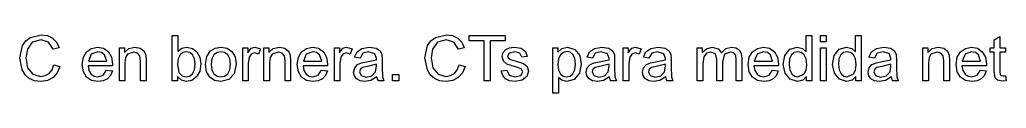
# Model space of a CAD drawing. Extents: x 10 to 410, y -78 to 290.
# Drawn here: x 101.3 to 194.7, y 90.8 to 96.4 of the extents above; entities that cross this region are included whole.
import ezdxf

# ---------------------------------------------------------------- set-up
doc = ezdxf.new("R2010")
doc.units = 0

msp = doc.modelspace()

# ---------------------------------------------------------------- linework, layer by layer
at = {"layer": 'Layer 1', "color": 7}
for points in [[(104.567383, 93.50586), (105.135742, 93.3623), (104.885254, 92.744872), (104.491211, 92.29297), (103.976318, 92.018312), (103.357422, 91.92676), (102.727539, 91.997072), (102.226562, 92.20801), (101.844238, 92.555177), (101.564453, 93.02832), (101.338867, 94.17969), (101.59375, 95.34863), (101.905029, 95.788817), (102.323242, 96.10742), (103.366211, 96.36816), (103.959473, 96.28613), (104.450195, 96.04004), (104.822998, 95.645262), (105.0625, 95.11719), (104.50293, 94.98535), (104.069336, 95.66797), (103.354492, 95.88184), (102.525391, 95.64453), (102.05957, 95.00586), (101.924805, 94.18262), (102.083008, 93.22461), (102.581055, 92.61523), (103.310547, 92.41309), (103.751465, 92.481937), (104.119141, 92.68848), (104.396729, 93.03052), (104.567383, 93.50586), (104.567383, 93.50586)], [(116.2627, 92), (115.77344, 92), (115.77344, 96.29492), (116.30078, 96.29492), (116.30078, 94.7627), (116.68091, 95.076905), (117.15332, 95.18164), (117.69531, 95.06445), (118.11719, 94.73926), (118.37793, 94.23535), (118.47163, 93.60254), (118.372752, 92.893552), (118.07612, 92.36621), (117.64106, 92.03882), (117.1269, 91.92969), (116.635447, 92.04468), (116.26265, 92.38965), (116.2627, 92)], [(142.92289, 93.50586), (143.49125, 93.3623), (143.240763, 92.744873), (142.84672, 92.29297), (142.331828, 92.018313), (141.71293, 91.92676), (141.083045, 91.997073), (140.58207, 92.20801), (140.199747, 92.555177), (139.91996, 93.02832), (139.69438, 94.17969), (139.94926, 95.34863), (140.260537, 95.788817), (140.67875, 96.10742), (141.72172, 96.36816), (142.31498, 96.28613), (142.8057, 96.04004), (143.178507, 95.645262), (143.41801, 95.11719), (142.85844, 94.98535), (142.42484, 95.66797), (141.71, 95.88184), (140.8809, 95.64453), (140.41508, 95.00586), (140.28031, 94.18262), (140.43852, 93.22461), (140.93656, 92.61523), (141.66606, 92.41309), (142.106972, 92.481937), (142.47465, 92.68848), (142.752235, 93.03052), (142.92289, 93.50586), (142.92289, 93.50586)], [(177.1416, 95.68848), (177.1416, 96.29492), (177.66895, 96.29492), (177.66895, 95.68848), (177.1416, 95.68848)], [(194.6377, 92.47168), (194.7139, 92.00586), (194.31546, 91.95896), (193.87015, 92.04976), (193.64749, 92.28707), (193.58309, 92.91109), (193.58309, 94.70113), (193.19637, 94.70113), (193.19637, 95.11129), (193.58309, 95.11129), (193.58309, 95.8818), (194.1075, 96.1982), (194.1075, 95.11129), (194.63778, 95.11129), (194.63778, 94.70113), (194.1075, 94.70113), (194.1075, 92.8818), (194.1339, 92.59176), (194.2247, 92.48922), (194.40634, 92.45112), (194.63779, 92.47162), (194.6377, 92.47168)], [(109.56543, 93.00195), (110.11035, 92.93455), (109.926513, 92.510477), (109.632812, 92.19334), (109.23584, 91.995588), (108.742187, 91.92967), (108.129883, 92.034405), (107.658203, 92.34861), (107.359375, 92.854717), (107.259766, 93.52928), (107.36084, 94.226542), (107.664062, 94.74803), (108.128418, 95.073222), (108.712891, 95.18162), (109.279785, 95.07542), (109.732422, 94.75682), (110.029053, 94.245585), (110.12793, 93.5615), (110.12493, 93.42088), (107.804617, 93.42088), (107.891777, 92.96824), (108.094657, 92.63572), (108.387626, 92.431375), (108.745047, 92.36326), (109.240164, 92.51561), (109.56536, 93.00193), (109.56543, 93.00195)], [(107.833984, 93.85449), (109.571289, 93.85449), (109.37207, 94.44336), (109.082764, 94.671877), (108.71875, 94.74805), (108.106445, 94.50488), (107.833984, 93.85449), (107.833984, 93.85449)], [(116.2567, 93.5791), (116.40904, 92.77051), (116.702007, 92.465088), (117.08287, 92.36328), (117.405132, 92.437987), (117.68052, 92.66211), (117.86949, 93.03711), (117.93248, 93.55859), (117.871687, 94.088135), (117.68931, 94.45801), (117.423445, 94.67554), (117.10631, 94.74805), (116.78404, 94.67261), (116.50865, 94.44629), (116.319687, 94.080077), (116.2567, 93.5791), (116.2567, 93.5791)], [(118.91685, 93.5557), (119.036967, 94.3079), (119.39732, 94.83598), (119.842635, 95.095255), (120.37584, 95.18168), (120.958845, 95.076212), (121.42466, 94.75981), (121.730083, 94.260295), (121.83189, 93.59965), (121.65025, 92.65336), (121.12584, 92.12016), (120.37584, 91.92973), (119.784775, 92.034465), (119.31822, 92.34867), (119.017192, 92.859902), (118.91685, 93.5557), (118.91685, 93.5557)], [(119.45884, 93.5557), (119.524027, 93.032755), (119.71959, 92.65922), (120.014022, 92.437295), (120.37584, 92.36332), (120.735455, 92.438028), (121.02916, 92.66215), (121.224715, 93.039348), (121.2899, 93.57328), (121.223982, 94.080118), (121.02623, 94.44633), (120.733262, 94.670453), (120.37584, 94.74516), (120.014022, 94.671185), (119.71959, 94.44926), (119.524027, 94.07792), (119.45884, 93.5557), (119.45884, 93.5557)], [(129.91504, 93.00195), (130.45996, 92.93455), (130.27612, 92.510477), (129.98242, 92.19334), (129.58545, 91.995588), (129.0918, 91.92967), (128.479492, 92.034405), (128.00781, 92.34861), (127.708987, 92.854717), (127.60938, 93.52928), (127.710453, 94.226542), (128.01367, 94.74803), (128.478027, 95.073222), (129.0625, 95.18162), (129.629392, 95.07542), (130.08203, 94.75682), (130.378663, 94.245585), (130.47754, 93.5615), (130.47454, 93.42088), (128.15423, 93.42088), (128.24139, 92.96824), (128.44427, 92.63572), (128.737237, 92.431375), (129.09466, 92.36326), (129.58977, 92.51561), (129.91497, 93.00193), (129.91504, 93.00195)], [(128.18359, 93.85449), (129.9209, 93.85449), (129.72168, 94.44336), (129.432375, 94.671877), (129.06836, 94.74805), (128.45605, 94.50488), (128.18359, 93.85449), (128.18359, 93.85449)], [(135.15039, 92.38379), (134.58496, 92.03223), (134.00488, 91.92969), (133.551515, 91.991945), (133.2168, 92.17871), (133.010257, 92.465085), (132.94141, 92.82031), (133.04395, 93.23633), (133.31641, 93.54102), (133.69727, 93.71387), (134.16602, 93.79297), (135.10645, 93.97461), (135.10945, 94.1123), (134.96003, 94.56641), (134.35945, 94.74512), (133.80866, 94.61328), (133.54792, 94.15332), (133.0323, 94.22362), (133.26374, 94.75683), (133.72956, 95.0703), (134.43562, 95.18163), (135.08308, 95.08793), (135.44929, 94.85063), (135.61335, 94.4932), (135.63975, 94.00688), (135.63975, 93.30375), (135.67195, 92.37211), (135.80671, 92.00004), (135.25593, 92.00004), (135.15046, 92.38383), (135.15039, 92.38379)], [(146.91309, 92.92871), (147.43457, 93.01071), (147.67773, 92.53024), (148.24023, 92.36325), (148.7793, 92.50974), (148.95508, 92.85837), (148.7998, 93.13962), (148.26074, 93.31833), (147.45508, 93.57028), (147.11523, 93.86618), (147.00098, 94.28513), (147.09468, 94.66892), (147.35542, 94.96481), (147.6894, 95.11716), (148.14643, 95.18156), (148.78804, 95.07609), (149.19819, 94.78898), (149.37983, 94.30851), (148.86421, 94.23821), (148.65913, 94.61321), (148.18452, 94.74798), (147.66597, 94.62786), (147.51069, 94.34661), (147.57519, 94.16204), (147.77733, 94.02141), (148.24315, 93.88665), (149.02245, 93.64056), (149.37108, 93.36516), (149.49706, 92.91399), (149.34179, 92.41595), (148.8994, 92.05559), (148.24315, 91.92962), (147.708485, 91.992607), (147.31737, 92.18157), (147.058097, 92.494312), (146.91308, 92.92864), (146.91309, 92.92871)], [(151.79102, 90.80762), (151.79102, 95.11133), (152.27148, 95.11133), (152.27148, 94.70703), (152.65527, 95.06152), (153.17383, 95.18164), (153.87695, 94.97656), (154.33691, 94.39648), (154.49219, 93.5791), (154.31934, 92.71777), (153.82129, 92.13184), (153.13574, 91.92969), (152.66113, 92.04102), (152.31836, 92.32227), (152.31836, 90.80762), (151.79102, 90.80762)], [(152.26855, 93.53809), (152.329342, 93.01587), (152.51172, 92.65039), (152.780517, 92.435057), (153.10059, 92.36328), (153.426515, 92.437255), (153.70117, 92.65918), (153.890132, 93.039307), (153.95312, 93.58203), (153.891597, 94.102052), (153.70703, 94.47266), (153.439697, 94.694577), (153.12402, 94.76855), (152.806152, 94.68945), (152.52637, 94.45215), (152.333005, 94.066895), (152.26855, 93.53809), (152.26855, 93.53809)], [(157.1582, 92.38379), (156.59277, 92.03223), (156.0127, 91.92969), (155.559327, 91.991945), (155.22461, 92.17871), (155.018067, 92.465085), (154.94922, 92.82031), (155.05176, 93.23633), (155.32422, 93.54102), (155.70508, 93.71387), (156.17383, 93.79297), (157.11426, 93.97461), (157.11726, 94.1123), (156.96784, 94.56641), (156.36726, 94.74512), (155.81648, 94.61328), (155.55573, 94.15332), (155.04011, 94.22362), (155.27155, 94.75683), (155.73737, 95.0703), (156.44343, 95.18163), (157.09089, 95.08793), (157.4571, 94.85063), (157.62116, 94.4932), (157.64756, 94.00688), (157.64756, 93.30375), (157.67976, 92.37211), (157.81452, 92.00004), (157.26374, 92.00004), (157.15827, 92.38383), (157.1582, 92.38379)], [(162.49316, 92.38379), (161.92773, 92.03223), (161.34766, 91.92969), (160.894287, 91.991945), (160.55957, 92.17871), (160.353027, 92.465085), (160.28418, 92.82031), (160.38672, 93.23633), (160.65918, 93.54102), (161.04004, 93.71387), (161.50879, 93.79297), (162.44922, 93.97461), (162.45222, 94.1123), (162.3028, 94.56641), (161.70222, 94.74512), (161.15144, 94.61328), (160.89069, 94.15332), (160.37507, 94.22362), (160.60652, 94.75683), (161.07234, 95.0703), (161.77839, 95.18163), (162.42585, 95.08793), (162.79206, 94.85063), (162.95612, 94.4932), (162.98252, 94.00688), (162.98252, 93.30375), (163.01472, 92.37211), (163.14948, 92.00004), (162.5987, 92.00004), (162.49323, 92.38383), (162.49316, 92.38379)], [(172.59473, 93.00195), (173.13965, 92.93455), (172.95581, 92.510477), (172.66211, 92.19334), (172.265137, 91.995588), (171.77148, 91.92967), (171.15918, 92.034405), (170.6875, 92.34861), (170.38867, 92.854717), (170.28906, 93.52928), (170.390135, 94.226542), (170.69336, 94.74803), (171.157717, 95.073222), (171.74219, 95.18162), (172.309082, 95.07542), (172.76172, 94.75682), (173.058353, 94.245585), (173.15723, 93.5615), (173.15423, 93.42088), (170.83391, 93.42088), (170.92107, 92.96824), (171.12395, 92.63572), (171.416923, 92.431375), (171.77434, 92.36326), (172.26946, 92.51561), (172.59466, 93.00193), (172.59473, 93.00195)], [(170.86328, 93.85449), (172.60059, 93.85449), (172.40137, 94.44336), (172.11206, 94.671877), (171.74805, 94.74805), (171.13574, 94.50488), (170.86328, 93.85449), (170.86328, 93.85449)], [(174.15332, 93.55273), (174.216307, 93.030518), (174.40527, 92.65918), (174.679932, 92.437255), (175, 92.36328), (175.58594, 92.64453), (175.76831, 93.002685), (175.8291, 93.50879), (175.767577, 94.0625), (175.58301, 94.44629), (175.308347, 94.670413), (174.97656, 94.74512), (174.653565, 94.673343), (174.3877, 94.45801), (174.211915, 94.088135), (174.15332, 93.55273), (174.15332, 93.55273)], [(178.82324, 93.55273), (178.88623, 93.030518), (179.0752, 92.65918), (179.349855, 92.437255), (179.66992, 92.36328), (180.25586, 92.64453), (180.43823, 93.002685), (180.49902, 93.50879), (180.437497, 94.0625), (180.25293, 94.44629), (179.978272, 94.670413), (179.64648, 94.74512), (179.323485, 94.673343), (179.05762, 94.45801), (178.881835, 94.088135), (178.82324, 93.55273), (178.82324, 93.55273)], [(183.83887, 92.38379), (183.27344, 92.03223), (182.69336, 91.92969), (182.239987, 91.991945), (181.90527, 92.17871), (181.698727, 92.465085), (181.62988, 92.82031), (181.73242, 93.23633), (182.00488, 93.54102), (182.38574, 93.71387), (182.85449, 93.79297), (183.79492, 93.97461), (183.79792, 94.1123), (183.64851, 94.56641), (183.04792, 94.74512), (182.49714, 94.61328), (182.2364, 94.15332), (181.72077, 94.22362), (181.95222, 94.75683), (182.41804, 95.0703), (183.12409, 95.18163), (183.77155, 95.08793), (184.13777, 94.85063), (184.30183, 94.4932), (184.32823, 94.00688), (184.32823, 93.30375), (184.36043, 92.37211), (184.4952, 92.00004), (183.94442, 92.00004), (183.83895, 92.38383), (183.83887, 92.38379)], [(192.2793, 93.00195), (192.82422, 92.93455), (192.64038, 92.510477), (192.34668, 92.19334), (191.949707, 91.995588), (191.45605, 91.92967), (190.84375, 92.034405), (190.37207, 92.34861), (190.07324, 92.854717), (189.97363, 93.52928), (190.074705, 94.226542), (190.37793, 94.74803), (190.842287, 95.073222), (191.42676, 95.18162), (191.993652, 95.07542), (192.44629, 94.75682), (192.742923, 94.245585), (192.8418, 93.5615), (192.8388, 93.42088), (190.51848, 93.42088), (190.60564, 92.96824), (190.80852, 92.63572), (191.101493, 92.431375), (191.45891, 92.36326), (191.95403, 92.51561), (192.27923, 93.00193), (192.2793, 93.00195)], [(190.54785, 93.85449), (192.28516, 93.85449), (192.08594, 94.44336), (191.79663, 94.671877), (191.43262, 94.74805), (190.82031, 94.50488), (190.54785, 93.85449), (190.54785, 93.85449)], [(135.10649, 93.56152), (134.24516, 93.3623), (133.7852, 93.25684), (133.57719, 93.08398), (133.50399, 92.83496), (133.66219, 92.4834), (134.13094, 92.34277), (134.67293, 92.47461), (135.02156, 92.84082), (135.10656, 93.36816), (135.10649, 93.56152)], [(157.1143, 93.56152), (156.25297, 93.3623), (155.79301, 93.25684), (155.585, 93.08398), (155.5118, 92.83496), (155.67, 92.4834), (156.13875, 92.34277), (156.68074, 92.47461), (157.02938, 92.84082), (157.11438, 93.36816), (157.1143, 93.56152)], [(162.44926, 93.56152), (161.58793, 93.3623), (161.12797, 93.25684), (160.91996, 93.08398), (160.84676, 92.83496), (161.00496, 92.4834), (161.47371, 92.34277), (162.0157, 92.47461), (162.36434, 92.84082), (162.44934, 93.36816), (162.44926, 93.56152)], [(183.79497, 93.56152), (182.93364, 93.3623), (182.47368, 93.25684), (182.26567, 93.08398), (182.19247, 92.83496), (182.35068, 92.4834), (182.81943, 92.34277), (183.36142, 92.47461), (183.71005, 92.84082), (183.79505, 93.36816), (183.79497, 93.56152)]]:
    msp.add_lwpolyline(points, dxfattribs=at)
for points in [[(145.28418, 92), (145.28418, 95.78809), (143.86914, 95.78809), (143.86914, 96.29492), (147.27344, 96.29492), (147.27344, 95.78809), (145.85254, 95.78809), (145.85254, 92), (145.28418, 92)], [(175.82031, 92), (175.82031, 92.39258), (175.454833, 92.045413), (174.9502, 91.92969), (174.26465, 92.13477), (173.78125, 92.70605), (173.61133, 93.55273), (173.7666, 94.39648), (174.23242, 94.97949), (174.92676, 95.18164), (175.42773, 95.06152), (175.78516, 94.75391), (175.78516, 96.29492), (176.30957, 96.29492), (176.30957, 92), (175.82031, 92)], [(180.49023, 92), (180.49023, 92.39258), (180.124757, 92.045413), (179.62012, 91.92969), (178.93457, 92.13477), (178.45117, 92.70605), (178.28125, 93.55273), (178.43652, 94.39648), (178.90234, 94.97949), (179.59668, 95.18164), (180.09766, 95.06152), (180.45508, 94.75391), (180.45508, 96.29492), (180.97949, 96.29492), (180.97949, 92), (180.49023, 92)], [(110.77246, 92), (110.77246, 95.11133), (111.24707, 95.11133), (111.24707, 94.66895), (111.666012, 95.053467), (112.2373, 95.18164), (112.75293, 95.0791), (113.10742, 94.81543), (113.27148, 94.42578), (113.30078, 93.91309), (113.30078, 92), (112.77344, 92), (112.77344, 93.89258), (112.71194, 94.37305), (112.49222, 94.62793), (112.12601, 94.72463), (111.543, 94.51076), (111.360623, 94.20095), (111.29983, 93.69924), (111.29983, 92), (110.77246, 92)], [(122.44434, 92), (122.44434, 95.11133), (122.91895, 95.11133), (122.91895, 94.63965), (123.25293, 95.07617), (123.59277, 95.18164), (124.13477, 95.01172), (123.95313, 94.52246), (123.56641, 94.63672), (123.25586, 94.53125), (123.05957, 94.24414), (122.97167, 93.62891), (122.97167, 92), (122.44434, 92)], [(124.44824, 92), (124.44824, 95.11133), (124.92285, 95.11133), (124.92285, 94.66895), (125.3418, 95.053467), (125.91309, 95.18164), (126.42871, 95.0791), (126.7832, 94.81543), (126.94727, 94.42578), (126.97657, 93.91309), (126.97657, 92), (126.44923, 92), (126.44923, 93.89258), (126.38773, 94.37305), (126.168, 94.62793), (125.80179, 94.72463), (125.21878, 94.51076), (125.03641, 94.20095), (124.97562, 93.69924), (124.97562, 92), (124.44824, 92)], [(131.11621, 92), (131.11621, 95.11133), (131.59082, 95.11133), (131.59082, 94.63965), (131.9248, 95.07617), (132.26465, 95.18164), (132.80664, 95.01172), (132.625, 94.52246), (132.23828, 94.63672), (131.92773, 94.53125), (131.73145, 94.24414), (131.64355, 93.62891), (131.64355, 92), (131.11621, 92)], [(158.45898, 92), (158.45898, 95.11133), (158.93359, 95.11133), (158.93359, 94.63965), (159.26758, 95.07617), (159.60742, 95.18164), (160.14941, 95.01172), (159.96777, 94.52246), (159.58105, 94.63672), (159.27051, 94.53125), (159.07422, 94.24414), (158.98632, 93.62891), (158.98632, 92), (158.45898, 92)], [(165.4668, 92), (165.4668, 95.11133), (165.93848, 95.11133), (165.93848, 94.6748), (166.32812, 95.04102), (166.88184, 95.18164), (167.44727, 95.03809), (167.76074, 94.63672), (168.185545, 95.04541), (168.72168, 95.18164), (169.131102, 95.117188), (169.43359, 94.92383), (169.620362, 94.599367), (169.68262, 94.13574), (169.68262, 92), (169.1582, 92), (169.1582, 93.95996), (169.1055, 94.41406), (168.92093, 94.63965), (168.60452, 94.72465), (168.0596, 94.50492), (167.8428, 93.80766), (167.8428, 92), (167.31546, 92), (167.31546, 94.02148), (167.18655, 94.54883), (166.76468, 94.72461), (166.35159, 94.60742), (166.07913, 94.26465), (165.99413, 93.61426), (165.99413, 92), (165.4668, 92)], [(177.1416, 92), (177.1416, 95.11133), (177.66895, 95.11133), (177.66895, 92), (177.1416, 92)], [(186.8125, 92), (186.8125, 95.11133), (187.28711, 95.11133), (187.28711, 94.66895), (187.706053, 95.053467), (188.27734, 95.18164), (188.79297, 95.0791), (189.14746, 94.81543), (189.31152, 94.42578), (189.34082, 93.91309), (189.34082, 92), (188.81348, 92), (188.81348, 93.89258), (188.75198, 94.37305), (188.53226, 94.62793), (188.16605, 94.72463), (187.58304, 94.51076), (187.400663, 94.20095), (187.33987, 93.69924), (187.33987, 92), (186.8125, 92)], [(136.60649, 92), (136.60649, 92.60059), (137.20707, 92.60059), (137.20707, 92), (136.60649, 92)]]:
    msp.add_lwpolyline(points, close=True, dxfattribs=at)

doc.saveas('drawing.dxf')
